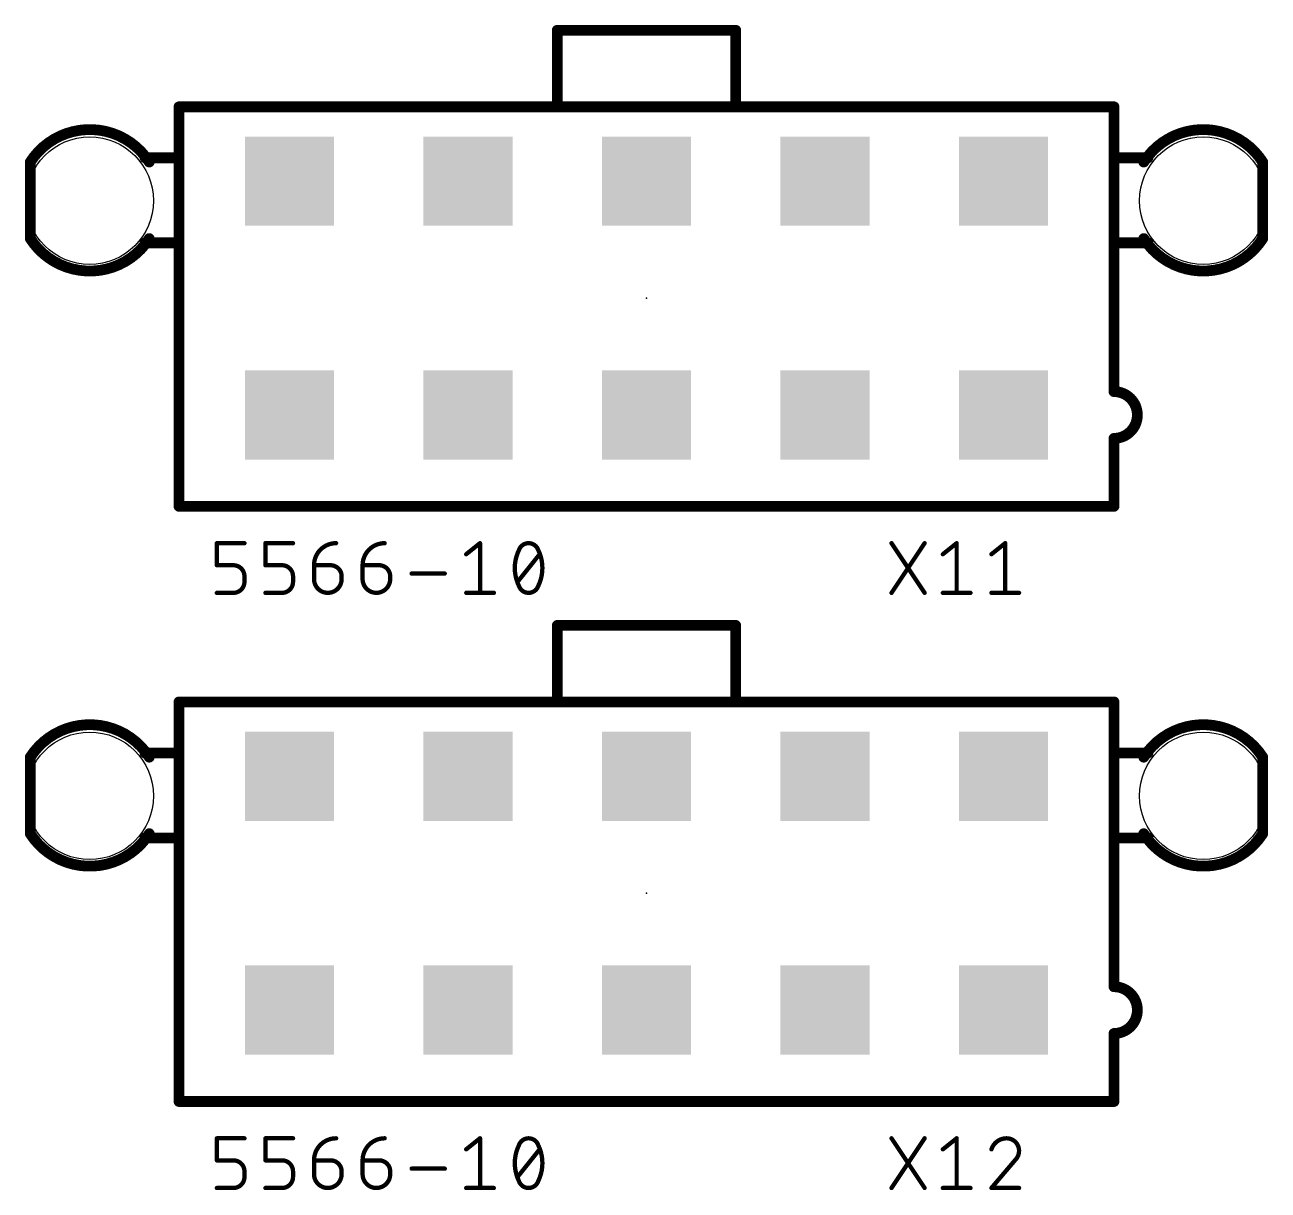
# Model space of a CAD drawing. Extents: x -93 to 210, y -228 to 208.
# Drawn here: x -92.63 to -63.37, y -195.99 to -168.57 of the extents above; entities that cross this region are included whole.
import ezdxf

# ---------------------------------------------------------------- set-up
doc = ezdxf.new("R2010")
doc.units = 0
for name, color, linetype in [('17', 110, 'CONTINUOUS'), ('20', 31, 'CONTINUOUS'), ('21', 253, 'CONTINUOUS'), ('23', 53, 'CONTINUOUS'), ('25', 253, 'CONTINUOUS'), ('27', 253, 'CONTINUOUS')]:
    doc.layers.add(name, color=color, linetype=linetype)

# ---------------------------------------------------------------- blocks, each defined once
blk = doc.blocks.new('SQUAREP')
blk.add_solid([(-0.5, -0.5), (0.5, -0.5), (-0.5, 0.5), (0.5, 0.5)])

msp = doc.modelspace()

# ---------------------------------------------------------------- linework, layer by layer
at = {"layer": '20'}
for centre in [(-91.1, -172.71), (-64.9, -172.71), (-91.1, -186.71), (-64.9, -186.71)]:
    msp.add_circle(centre, 1.5, dxfattribs=at)
at = {"layer": '21', "const_width": 0.254}
for points in [[(-89, -170.5), (-67, -170.5)], [(-89, -179.9), (-89, -170.5)], [(-67, -170.5), (-67, -177.2)], [(-92.5, -171.8), (-92.5, -173.6)], [(-89.8, -171.7), (-89.1, -171.7)], [(-66.2, -171.7), (-66.9, -171.7)], [(-63.5, -173.6), (-63.5, -171.8)], [(-89.8, -173.7), (-89.1, -173.7)], [(-66.2, -173.7), (-66.9, -173.7)], [(-67, -178.3), (-67, -179.9)], [(-67, -179.9), (-89, -179.9)], [(-89, -184.5), (-67, -184.5)], [(-89, -193.9), (-89, -184.5)], [(-67, -184.5), (-67, -191.2)], [(-92.5, -185.8), (-92.5, -187.6)], [(-89.8, -185.7), (-89.1, -185.7)], [(-66.2, -185.7), (-66.9, -185.7)], [(-63.5, -187.6), (-63.5, -185.8)], [(-89.8, -187.7), (-89.1, -187.7)], [(-66.2, -187.7), (-66.9, -187.7)], [(-67, -192.3), (-67, -193.9)], [(-67, -193.9), (-89, -193.9)]]:
    msp.add_lwpolyline(points, dxfattribs=at)
at = {"layer": '21'}
for points, const_width in [([(-89, -170.4365, 1), (-89, -170.5635)], 0.127), ([(-88.9365, -170.5, 1), (-89.0635, -170.5)], 0.127), ([(-66.9365, -170.5, 1), (-67.0635, -170.5)], 0.127), ([(-67, -170.5635, 1), (-67, -170.4365)], 0.127), ([(-89.7, -171.8, 0.546), (-92.5, -171.8)], 0.254), ([(-63.5, -171.8, 0.546), (-66.3, -171.8)], 0.254), ([(-92.4365, -171.8, 1), (-92.5635, -171.8)], 0.127), ([(-92.5534, -171.7657, 1), (-92.4466, -171.8343)], 0.127), ([(-89.8, -171.6365, 1), (-89.8, -171.7635)], 0.127), ([(-89.7534, -171.8343, 1), (-89.6466, -171.7657)], 0.127), ([(-89.1, -171.7635, 1), (-89.1, -171.6365)], 0.127), ([(-66.9, -171.6365, 1), (-66.9, -171.7635)], 0.127), ([(-66.3534, -171.7657, 1), (-66.2466, -171.8343)], 0.127), ([(-66.2, -171.7635, 1), (-66.2, -171.6365)], 0.127), ([(-63.4365, -171.8, 1), (-63.5635, -171.8)], 0.127), ([(-63.5534, -171.8343, 1), (-63.4466, -171.7657)], 0.127), ([(-92.5, -173.6, 0.546), (-89.7, -173.6)], 0.254), ([(-92.4466, -173.5657, 1), (-92.5534, -173.6343)], 0.127), ([(-89.6466, -173.6343, 1), (-89.7534, -173.5657)], 0.127), ([(-66.3, -173.6, 0.546), (-63.5, -173.6)], 0.254), ([(-66.2466, -173.5657, 1), (-66.3534, -173.6343)], 0.127), ([(-63.4466, -173.6343, 1), (-63.5534, -173.5657)], 0.127), ([(-92.5635, -173.6, 1), (-92.4365, -173.6)], 0.127), ([(-89.8, -173.6365, 1), (-89.8, -173.7635)], 0.127), ([(-89.1, -173.7635, 1), (-89.1, -173.6365)], 0.127), ([(-66.9, -173.6365, 1), (-66.9, -173.7635)], 0.127), ([(-66.2, -173.7635, 1), (-66.2, -173.6365)], 0.127), ([(-63.5635, -173.6, 1), (-63.4365, -173.6)], 0.127), ([(-67, -178.3, 1), (-67, -177.2)], 0.254), ([(-67, -177.1365, 1), (-67, -177.2635)], 0.127), ([(-67.0635, -177.2, 1), (-66.9365, -177.2)], 0.127), ([(-66.9365, -178.3, 1), (-67.0635, -178.3)], 0.127), ([(-67, -178.2365, 1), (-67, -178.3635)], 0.127), ([(-89, -179.8365, 1), (-89, -179.9635)], 0.127), ([(-89.0635, -179.9, 1), (-88.9365, -179.9)], 0.127), ([(-67.0635, -179.9, 1), (-66.9365, -179.9)], 0.127), ([(-67, -179.9635, 1), (-67, -179.8365)], 0.127), ([(-89, -184.4365, 1), (-89, -184.5635)], 0.127), ([(-88.9365, -184.5, 1), (-89.0635, -184.5)], 0.127), ([(-66.9365, -184.5, 1), (-67.0635, -184.5)], 0.127), ([(-67, -184.5635, 1), (-67, -184.4365)], 0.127), ([(-89.7, -185.8, 0.546), (-92.5, -185.8)], 0.254), ([(-63.5, -185.8, 0.546), (-66.3, -185.8)], 0.254), ([(-92.4365, -185.8, 1), (-92.5635, -185.8)], 0.127), ([(-92.5534, -185.7657, 1), (-92.4466, -185.8343)], 0.127), ([(-89.8, -185.6365, 1), (-89.8, -185.7635)], 0.127), ([(-89.7534, -185.8343, 1), (-89.6466, -185.7657)], 0.127), ([(-89.1, -185.7635, 1), (-89.1, -185.6365)], 0.127), ([(-66.9, -185.6365, 1), (-66.9, -185.7635)], 0.127), ([(-66.3534, -185.7657, 1), (-66.2466, -185.8343)], 0.127), ([(-66.2, -185.7635, 1), (-66.2, -185.6365)], 0.127), ([(-63.4365, -185.8, 1), (-63.5635, -185.8)], 0.127), ([(-63.5534, -185.8343, 1), (-63.4466, -185.7657)], 0.127), ([(-92.5, -187.6, 0.546), (-89.7, -187.6)], 0.254), ([(-92.4466, -187.5657, 1), (-92.5534, -187.6343)], 0.127), ([(-89.6466, -187.6343, 1), (-89.7534, -187.5657)], 0.127), ([(-66.3, -187.6, 0.546), (-63.5, -187.6)], 0.254), ([(-66.2466, -187.5657, 1), (-66.3534, -187.6343)], 0.127), ([(-63.4466, -187.6343, 1), (-63.5534, -187.5657)], 0.127), ([(-92.5635, -187.6, 1), (-92.4365, -187.6)], 0.127), ([(-89.8, -187.6365, 1), (-89.8, -187.7635)], 0.127), ([(-89.1, -187.7635, 1), (-89.1, -187.6365)], 0.127), ([(-66.9, -187.6365, 1), (-66.9, -187.7635)], 0.127), ([(-66.2, -187.7635, 1), (-66.2, -187.6365)], 0.127), ([(-63.5635, -187.6, 1), (-63.4365, -187.6)], 0.127), ([(-67, -192.3, 1), (-67, -191.2)], 0.254), ([(-67, -191.1365, 1), (-67, -191.2635)], 0.127), ([(-67.0635, -191.2, 1), (-66.9365, -191.2)], 0.127), ([(-66.9365, -192.3, 1), (-67.0635, -192.3)], 0.127), ([(-67, -192.2365, 1), (-67, -192.3635)], 0.127), ([(-89, -193.8365, 1), (-89, -193.9635)], 0.127), ([(-89.0635, -193.9, 1), (-88.9365, -193.9)], 0.127), ([(-67.0635, -193.9, 1), (-66.9365, -193.9)], 0.127), ([(-67, -193.9635, 1), (-67, -193.8365)], 0.127)]:
    msp.add_lwpolyline(points, format="xyb", dxfattribs=dict(at, const_width=const_width))
at = {"layer": '23'}
for p in [(-78, -175), (-78, -189)]:
    msp.add_point(p, dxfattribs=at)
at = {"layer": '25', "const_width": 0.1016}
for points in [[(-72.2342, -181.9342), (-71.4553, -180.7658)], [(-72.2342, -180.7658), (-71.4553, -181.9342)], [(-71.0263, -181.0254), (-70.7017, -180.7658)], [(-70.7017, -180.7658), (-70.7017, -181.9342)], [(-69.8833, -181.0254), (-69.5587, -180.7658)], [(-69.5587, -180.7658), (-69.5587, -181.9342)], [(-71.0263, -181.9342), (-70.3772, -181.9342)], [(-69.8833, -181.9342), (-69.2342, -181.9342)], [(-72.2342, -195.9342), (-71.4553, -194.7658)], [(-72.2342, -194.7658), (-71.4553, -195.9342)], [(-71.0263, -195.0254), (-70.7017, -194.7658)], [(-70.7017, -194.7658), (-70.7017, -195.9342)], [(-69.3316, -195.2851), (-69.8833, -195.9342)], [(-71.0263, -195.9342), (-70.3772, -195.9342)], [(-69.8833, -195.9342), (-69.2342, -195.9342)]]:
    msp.add_lwpolyline(points, dxfattribs=at)
at = {"layer": '25'}
for points, const_width in [([(-72.2131, -180.7517, 1), (-72.2553, -180.7799)], 0.0508), ([(-71.4341, -180.7799, 1), (-71.4764, -180.7517)], 0.0508), ([(-70.6763, -180.7658, 1), (-70.7271, -180.7658)], 0.0508), ([(-70.6859, -180.7856, 1), (-70.7176, -180.746)], 0.0508), ([(-69.5333, -180.7658, 1), (-69.5841, -180.7658)], 0.0508), ([(-69.5429, -180.7856, 1), (-69.5746, -180.746)], 0.0508), ([(-71.0422, -181.0056, 1), (-71.0104, -181.0453)], 0.0508), ([(-69.8992, -181.0056, 1), (-69.8674, -181.0453)], 0.0508), ([(-72.2553, -181.9201, 1), (-72.2131, -181.9483)], 0.0508), ([(-71.4764, -181.9483, 1), (-71.4341, -181.9201)], 0.0508), ([(-71.0263, -181.9088, 1), (-71.0263, -181.9596)], 0.0508), ([(-70.7271, -181.9342, 1), (-70.6763, -181.9342)], 0.0508), ([(-70.3772, -181.9596, 1), (-70.3772, -181.9088)], 0.0508), ([(-69.8833, -181.9088, 1), (-69.8833, -181.9596)], 0.0508), ([(-69.5841, -181.9342, 1), (-69.5333, -181.9342)], 0.0508), ([(-69.2342, -181.9596, 1), (-69.2342, -181.9088)], 0.0508), ([(-72.2131, -194.7517, 1), (-72.2553, -194.7799)], 0.0508), ([(-71.4341, -194.7799, 1), (-71.4764, -194.7517)], 0.0508), ([(-70.6763, -194.7658, 1), (-70.7271, -194.7658)], 0.0508), ([(-70.6859, -194.7856, 1), (-70.7176, -194.746)], 0.0508), ([(-69.5263, -194.7658, 0.3252), (-69.8833, -195.0254)], 0.1016), ([(-69.2342, -195.0579, 0.4142), (-69.5263, -194.7658)], 0.1016), ([(-69.5263, -194.7404, 1), (-69.5263, -194.7912)], 0.0508), ([(-69.5263, -194.7912, 1), (-69.5263, -194.7404)], 0.0508), ([(-71.0422, -195.0056, 1), (-71.0104, -195.0453)], 0.0508), ([(-69.9075, -195.0176, 1), (-69.8591, -195.0333)], 0.0508), ([(-69.3316, -195.2851, 0.2053), (-69.2342, -195.0579)], 0.1016), ([(-69.2088, -195.0579, 1), (-69.2596, -195.0579)], 0.0508), ([(-69.2596, -195.0579, 1), (-69.2088, -195.0579)], 0.0508), ([(-69.3491, -195.2667, 1), (-69.314, -195.3035)], 0.0508), ([(-69.3122, -195.3015, 1), (-69.3509, -195.2686)], 0.0508), ([(-72.2553, -195.9201, 1), (-72.2131, -195.9483)], 0.0508), ([(-71.4764, -195.9483, 1), (-71.4341, -195.9201)], 0.0508), ([(-71.0263, -195.9088, 1), (-71.0263, -195.9596)], 0.0508), ([(-70.7271, -195.9342, 1), (-70.6763, -195.9342)], 0.0508), ([(-70.3772, -195.9596, 1), (-70.3772, -195.9088)], 0.0508), ([(-69.8833, -195.9088, 1), (-69.8833, -195.9596)], 0.0508), ([(-69.9026, -195.9177, 1), (-69.8639, -195.9507)], 0.0508), ([(-69.2342, -195.9596, 1), (-69.2342, -195.9088)], 0.0508)]:
    msp.add_lwpolyline(points, format="xyb", dxfattribs=dict(at, const_width=const_width))
at = {"layer": '27'}
for points, const_width in [([(-80.1, -168.7), (-75.9, -168.7)], 0.254), ([(-80.1, -168.7), (-80.1, -170.4)], 0.254), ([(-75.9, -168.7), (-75.9, -170.4)], 0.254), ([(-88.1092, -181.2851), (-88.1092, -180.7658)], 0.1016), ([(-88.1092, -180.7658), (-87.4601, -180.7658)], 0.1016), ([(-86.9662, -181.2851), (-86.9662, -180.7658)], 0.1016), ([(-86.9662, -180.7658), (-86.3171, -180.7658)], 0.1016), ([(-82.2418, -181.0254), (-81.9173, -180.7658)], 0.1016), ([(-81.9173, -180.7658), (-81.9173, -181.9342)], 0.1016), ([(-81.0339, -181.6746), (-80.5146, -181.0254)], 0.1016), ([(-87.7197, -181.2851), (-88.1092, -181.2851)], 0.1016), ([(-86.5767, -181.2851), (-86.9662, -181.2851)], 0.1016), ([(-85.8232, -181.2851), (-85.4337, -181.2851)], 0.1016), ([(-85.8232, -181.6096), (-85.8232, -181.2851)], 0.1016), ([(-84.6802, -181.2851), (-84.2907, -181.2851)], 0.1016), ([(-84.6802, -181.6096), (-84.6802, -181.2851)], 0.1016), ([(-87.4601, -181.6746), (-87.4601, -181.5447)], 0.1016), ([(-86.3171, -181.6746), (-86.3171, -181.5447)], 0.1016), ([(-85.1741, -181.5447), (-85.1741, -181.6096)], 0.1016), ([(-84.0311, -181.5447), (-84.0311, -181.6096)], 0.1016), ([(-83.5259, -181.4798), (-82.747, -181.4798)], 0.1016), ([(-88.1092, -181.9342), (-87.7197, -181.9342)], 0.1016), ([(-86.9662, -181.9342), (-86.5767, -181.9342)], 0.1016), ([(-82.2418, -181.9342), (-81.5927, -181.9342)], 0.1016), ([(-80.1, -182.7), (-75.9, -182.7)], 0.254), ([(-80.1, -182.7), (-80.1, -184.4)], 0.254), ([(-75.9, -182.7), (-75.9, -184.4)], 0.254), ([(-88.1092, -195.2851), (-88.1092, -194.7658)], 0.1016), ([(-88.1092, -194.7658), (-87.4601, -194.7658)], 0.1016), ([(-86.9662, -195.2851), (-86.9662, -194.7658)], 0.1016), ([(-86.9662, -194.7658), (-86.3171, -194.7658)], 0.1016), ([(-82.2418, -195.0254), (-81.9173, -194.7658)], 0.1016), ([(-81.9173, -194.7658), (-81.9173, -195.9342)], 0.1016), ([(-81.0339, -195.6746), (-80.5146, -195.0254)], 0.1016), ([(-87.7197, -195.2851), (-88.1092, -195.2851)], 0.1016), ([(-86.5767, -195.2851), (-86.9662, -195.2851)], 0.1016), ([(-85.8232, -195.2851), (-85.4337, -195.2851)], 0.1016), ([(-85.8232, -195.6096), (-85.8232, -195.2851)], 0.1016), ([(-84.6802, -195.2851), (-84.2907, -195.2851)], 0.1016), ([(-84.6802, -195.6096), (-84.6802, -195.2851)], 0.1016), ([(-87.4601, -195.6746), (-87.4601, -195.5447)], 0.1016), ([(-86.3171, -195.6746), (-86.3171, -195.5447)], 0.1016), ([(-85.1741, -195.5447), (-85.1741, -195.6096)], 0.1016), ([(-84.0311, -195.5447), (-84.0311, -195.6096)], 0.1016), ([(-83.5259, -195.4798), (-82.747, -195.4798)], 0.1016), ([(-88.1092, -195.9342), (-87.7197, -195.9342)], 0.1016), ([(-86.9662, -195.9342), (-86.5767, -195.9342)], 0.1016), ([(-82.2418, -195.9342), (-81.5927, -195.9342)], 0.1016)]:
    msp.add_lwpolyline(points, dxfattribs=dict(at, const_width=const_width))
for points, const_width in [([(-80.1, -168.6365, 1), (-80.1, -168.7635)], 0.127), ([(-80.0365, -168.7, 1), (-80.1635, -168.7)], 0.127), ([(-75.8365, -168.7, 1), (-75.9635, -168.7)], 0.127), ([(-75.9, -168.7635, 1), (-75.9, -168.6365)], 0.127), ([(-80.1635, -170.4, 1), (-80.0365, -170.4)], 0.127), ([(-75.9635, -170.4, 1), (-75.8365, -170.4)], 0.127), ([(-88.0838, -180.7658, 1), (-88.1346, -180.7658)], 0.0508), ([(-88.1092, -180.7404, 1), (-88.1092, -180.7912)], 0.0508), ([(-87.4601, -180.7912, 1), (-87.4601, -180.7404)], 0.0508), ([(-86.9408, -180.7658, 1), (-86.9916, -180.7658)], 0.0508), ([(-86.9662, -180.7404, 1), (-86.9662, -180.7912)], 0.0508), ([(-86.3171, -180.7912, 1), (-86.3171, -180.7404)], 0.0508), ([(-85.3039, -180.7658, 0.4142), (-85.8232, -181.2851)], 0.1016), ([(-85.3039, -180.7912, 1), (-85.3039, -180.7404)], 0.0508), ([(-84.1609, -180.7658, 0.4142), (-84.6802, -181.2851)], 0.1016), ([(-84.1609, -180.7912, 1), (-84.1609, -180.7404)], 0.0508), ([(-81.8919, -180.7658, 1), (-81.9427, -180.7658)], 0.0508), ([(-81.9014, -180.7856, 1), (-81.9331, -180.746)], 0.0508), ([(-80.7743, -180.7658, 0.3205), (-81.0015, -180.9281)], 0.1016), ([(-80.5471, -180.9281, 0.3205), (-80.7743, -180.7658)], 0.1016), ([(-80.7743, -180.7404, 1), (-80.7743, -180.7912)], 0.0508), ([(-80.7743, -180.7912, 1), (-80.7743, -180.7404)], 0.0508), ([(-82.2577, -181.0056, 1), (-82.2259, -181.0453)], 0.0508), ([(-81.0015, -180.9281, 0.1139), (-81.0988, -181.35)], 0.1016), ([(-81.0255, -180.9198, 1), (-80.9774, -180.9363)], 0.0508), ([(-80.9786, -180.9392, 1), (-81.0243, -180.9169)], 0.0508), ([(-80.5242, -180.9169, 1), (-80.5699, -180.9392)], 0.0508), ([(-80.4497, -181.35, 0.1139), (-80.5471, -180.9281)], 0.1016), ([(-80.5711, -180.9363, 1), (-80.523, -180.9198)], 0.0508), ([(-80.4948, -181.0413, 1), (-80.5344, -181.0096)], 0.0508), ([(-88.1092, -181.2597, 1), (-88.1092, -181.3105)], 0.0508), ([(-88.1346, -181.2851, 1), (-88.0838, -181.2851)], 0.0508), ([(-87.4601, -181.5447, 0.4142), (-87.7197, -181.2851)], 0.1016), ([(-87.7197, -181.2597, 1), (-87.7197, -181.3105)], 0.0508), ([(-87.7197, -181.3105, 1), (-87.7197, -181.2597)], 0.0508), ([(-86.9662, -181.2597, 1), (-86.9662, -181.3105)], 0.0508), ([(-86.9916, -181.2851, 1), (-86.9408, -181.2851)], 0.0508), ([(-86.3171, -181.5447, 0.4142), (-86.5767, -181.2851)], 0.1016), ([(-86.5767, -181.2597, 1), (-86.5767, -181.3105)], 0.0508), ([(-86.5767, -181.3105, 1), (-86.5767, -181.2597)], 0.0508), ([(-85.8232, -181.2597, 1), (-85.8232, -181.3105)], 0.0508), ([(-85.7978, -181.2851, 1), (-85.8486, -181.2851)], 0.0508), ([(-85.8486, -181.2851, 1), (-85.7978, -181.2851)], 0.0508), ([(-85.1741, -181.5447, 0.4142), (-85.4337, -181.2851)], 0.1016), ([(-85.4337, -181.2597, 1), (-85.4337, -181.3105)], 0.0508), ([(-85.4337, -181.3105, 1), (-85.4337, -181.2597)], 0.0508), ([(-84.6802, -181.2597, 1), (-84.6802, -181.3105)], 0.0508), ([(-84.6548, -181.2851, 1), (-84.7056, -181.2851)], 0.0508), ([(-84.7056, -181.2851, 1), (-84.6548, -181.2851)], 0.0508), ([(-84.0311, -181.5447, 0.4142), (-84.2907, -181.2851)], 0.1016), ([(-84.2907, -181.2597, 1), (-84.2907, -181.3105)], 0.0508), ([(-84.2907, -181.3105, 1), (-84.2907, -181.2597)], 0.0508), ([(-81.0988, -181.35, 0.1139), (-81.0015, -181.7719)], 0.1016), ([(-81.0734, -181.35, 1), (-81.1242, -181.35)], 0.0508), ([(-81.1242, -181.35, 1), (-81.0734, -181.35)], 0.0508), ([(-80.5471, -181.7719, 0.1139), (-80.4497, -181.35)], 0.1016), ([(-80.4243, -181.35, 1), (-80.4751, -181.35)], 0.0508), ([(-80.4751, -181.35, 1), (-80.4243, -181.35)], 0.0508), ([(-87.7197, -181.9342, 0.4142), (-87.4601, -181.6746)], 0.1016), ([(-87.4347, -181.5447, 1), (-87.4855, -181.5447)], 0.0508), ([(-87.4855, -181.5447, 1), (-87.4347, -181.5447)], 0.0508), ([(-87.4347, -181.6746, 1), (-87.4855, -181.6746)], 0.0508), ([(-87.4855, -181.6746, 1), (-87.4347, -181.6746)], 0.0508), ([(-86.5767, -181.9342, 0.4142), (-86.3171, -181.6746)], 0.1016), ([(-86.2917, -181.5447, 1), (-86.3425, -181.5447)], 0.0508), ([(-86.3425, -181.5447, 1), (-86.2917, -181.5447)], 0.0508), ([(-86.2917, -181.6746, 1), (-86.3425, -181.6746)], 0.0508), ([(-86.3425, -181.6746, 1), (-86.2917, -181.6746)], 0.0508), ([(-85.8232, -181.6096, 1), (-85.1741, -181.6096)], 0.1016), ([(-85.7978, -181.6096, 1), (-85.8486, -181.6096)], 0.0508), ([(-85.8486, -181.6096, 1), (-85.7978, -181.6096)], 0.0508), ([(-85.1487, -181.5447, 1), (-85.1995, -181.5447)], 0.0508), ([(-85.1995, -181.5447, 1), (-85.1487, -181.5447)], 0.0508), ([(-85.1487, -181.6096, 1), (-85.1995, -181.6096)], 0.0508), ([(-85.1995, -181.6096, 1), (-85.1487, -181.6096)], 0.0508), ([(-84.6802, -181.6096, 1), (-84.0311, -181.6096)], 0.1016), ([(-84.6548, -181.6096, 1), (-84.7056, -181.6096)], 0.0508), ([(-84.7056, -181.6096, 1), (-84.6548, -181.6096)], 0.0508), ([(-84.0057, -181.5447, 1), (-84.0565, -181.5447)], 0.0508), ([(-84.0565, -181.5447, 1), (-84.0057, -181.5447)], 0.0508), ([(-84.0057, -181.6096, 1), (-84.0565, -181.6096)], 0.0508), ([(-84.0565, -181.6096, 1), (-84.0057, -181.6096)], 0.0508), ([(-83.5259, -181.4544, 1), (-83.5259, -181.5052)], 0.0508), ([(-82.747, -181.5052, 1), (-82.747, -181.4544)], 0.0508), ([(-81.0537, -181.6587, 1), (-81.0141, -181.6904)], 0.0508), ([(-88.1092, -181.9088, 1), (-88.1092, -181.9596)], 0.0508), ([(-87.7197, -181.9088, 1), (-87.7197, -181.9596)], 0.0508), ([(-87.7197, -181.9596, 1), (-87.7197, -181.9088)], 0.0508), ([(-86.9662, -181.9088, 1), (-86.9662, -181.9596)], 0.0508), ([(-86.5767, -181.9088, 1), (-86.5767, -181.9596)], 0.0508), ([(-86.5767, -181.9596, 1), (-86.5767, -181.9088)], 0.0508), ([(-82.2418, -181.9088, 1), (-82.2418, -181.9596)], 0.0508), ([(-81.9427, -181.9342, 1), (-81.8919, -181.9342)], 0.0508), ([(-81.5927, -181.9596, 1), (-81.5927, -181.9088)], 0.0508), ([(-81.0015, -181.7719, 0.3205), (-80.7743, -181.9342)], 0.1016), ([(-80.9774, -181.7637, 1), (-81.0255, -181.7802)], 0.0508), ([(-81.0243, -181.7831, 1), (-80.9786, -181.7608)], 0.0508), ([(-80.7743, -181.9342, 0.3205), (-80.5471, -181.7719)], 0.1016), ([(-80.7743, -181.9088, 1), (-80.7743, -181.9596)], 0.0508), ([(-80.7743, -181.9596, 1), (-80.7743, -181.9088)], 0.0508), ([(-80.5699, -181.7608, 1), (-80.5242, -181.7831)], 0.0508), ([(-80.523, -181.7802, 1), (-80.5711, -181.7637)], 0.0508), ([(-80.1, -182.6365, 1), (-80.1, -182.7635)], 0.127), ([(-80.0365, -182.7, 1), (-80.1635, -182.7)], 0.127), ([(-75.8365, -182.7, 1), (-75.9635, -182.7)], 0.127), ([(-75.9, -182.7635, 1), (-75.9, -182.6365)], 0.127), ([(-80.1635, -184.4, 1), (-80.0365, -184.4)], 0.127), ([(-75.9635, -184.4, 1), (-75.8365, -184.4)], 0.127), ([(-88.0838, -194.7658, 1), (-88.1346, -194.7658)], 0.0508), ([(-88.1092, -194.7404, 1), (-88.1092, -194.7912)], 0.0508), ([(-87.4601, -194.7912, 1), (-87.4601, -194.7404)], 0.0508), ([(-86.9408, -194.7658, 1), (-86.9916, -194.7658)], 0.0508), ([(-86.9662, -194.7404, 1), (-86.9662, -194.7912)], 0.0508), ([(-86.3171, -194.7912, 1), (-86.3171, -194.7404)], 0.0508), ([(-85.3039, -194.7658, 0.4142), (-85.8232, -195.2851)], 0.1016), ([(-85.3039, -194.7912, 1), (-85.3039, -194.7404)], 0.0508), ([(-84.1609, -194.7658, 0.4142), (-84.6802, -195.2851)], 0.1016), ([(-84.1609, -194.7912, 1), (-84.1609, -194.7404)], 0.0508), ([(-81.8919, -194.7658, 1), (-81.9427, -194.7658)], 0.0508), ([(-81.9014, -194.7856, 1), (-81.9331, -194.746)], 0.0508), ([(-80.7743, -194.7658, 0.3205), (-81.0015, -194.9281)], 0.1016), ([(-80.5471, -194.9281, 0.3205), (-80.7743, -194.7658)], 0.1016), ([(-80.7743, -194.7404, 1), (-80.7743, -194.7912)], 0.0508), ([(-80.7743, -194.7912, 1), (-80.7743, -194.7404)], 0.0508), ([(-82.2577, -195.0056, 1), (-82.2259, -195.0453)], 0.0508), ([(-81.0015, -194.9281, 0.1139), (-81.0988, -195.35)], 0.1016), ([(-81.0255, -194.9198, 1), (-80.9774, -194.9363)], 0.0508), ([(-80.9786, -194.9392, 1), (-81.0243, -194.9169)], 0.0508), ([(-80.5242, -194.9169, 1), (-80.5699, -194.9392)], 0.0508), ([(-80.4497, -195.35, 0.1139), (-80.5471, -194.9281)], 0.1016), ([(-80.5711, -194.9363, 1), (-80.523, -194.9198)], 0.0508), ([(-80.4948, -195.0413, 1), (-80.5344, -195.0096)], 0.0508), ([(-88.1092, -195.2597, 1), (-88.1092, -195.3105)], 0.0508), ([(-88.1346, -195.2851, 1), (-88.0838, -195.2851)], 0.0508), ([(-87.4601, -195.5447, 0.4142), (-87.7197, -195.2851)], 0.1016), ([(-87.7197, -195.2597, 1), (-87.7197, -195.3105)], 0.0508), ([(-87.7197, -195.3105, 1), (-87.7197, -195.2597)], 0.0508), ([(-86.9662, -195.2597, 1), (-86.9662, -195.3105)], 0.0508), ([(-86.9916, -195.2851, 1), (-86.9408, -195.2851)], 0.0508), ([(-86.3171, -195.5447, 0.4142), (-86.5767, -195.2851)], 0.1016), ([(-86.5767, -195.2597, 1), (-86.5767, -195.3105)], 0.0508), ([(-86.5767, -195.3105, 1), (-86.5767, -195.2597)], 0.0508), ([(-85.8232, -195.2597, 1), (-85.8232, -195.3105)], 0.0508), ([(-85.7978, -195.2851, 1), (-85.8486, -195.2851)], 0.0508), ([(-85.8486, -195.2851, 1), (-85.7978, -195.2851)], 0.0508), ([(-85.1741, -195.5447, 0.4142), (-85.4337, -195.2851)], 0.1016), ([(-85.4337, -195.2597, 1), (-85.4337, -195.3105)], 0.0508), ([(-85.4337, -195.3105, 1), (-85.4337, -195.2597)], 0.0508), ([(-84.6802, -195.2597, 1), (-84.6802, -195.3105)], 0.0508), ([(-84.6548, -195.2851, 1), (-84.7056, -195.2851)], 0.0508), ([(-84.7056, -195.2851, 1), (-84.6548, -195.2851)], 0.0508), ([(-84.0311, -195.5447, 0.4142), (-84.2907, -195.2851)], 0.1016), ([(-84.2907, -195.2597, 1), (-84.2907, -195.3105)], 0.0508), ([(-84.2907, -195.3105, 1), (-84.2907, -195.2597)], 0.0508), ([(-81.0988, -195.35, 0.1139), (-81.0015, -195.7719)], 0.1016), ([(-81.0734, -195.35, 1), (-81.1242, -195.35)], 0.0508), ([(-81.1242, -195.35, 1), (-81.0734, -195.35)], 0.0508), ([(-80.5471, -195.7719, 0.1139), (-80.4497, -195.35)], 0.1016), ([(-80.4243, -195.35, 1), (-80.4751, -195.35)], 0.0508), ([(-80.4751, -195.35, 1), (-80.4243, -195.35)], 0.0508), ([(-87.7197, -195.9342, 0.4142), (-87.4601, -195.6746)], 0.1016), ([(-87.4347, -195.5447, 1), (-87.4855, -195.5447)], 0.0508), ([(-87.4855, -195.5447, 1), (-87.4347, -195.5447)], 0.0508), ([(-87.4347, -195.6746, 1), (-87.4855, -195.6746)], 0.0508), ([(-87.4855, -195.6746, 1), (-87.4347, -195.6746)], 0.0508), ([(-86.5767, -195.9342, 0.4142), (-86.3171, -195.6746)], 0.1016), ([(-86.2917, -195.5447, 1), (-86.3425, -195.5447)], 0.0508), ([(-86.3425, -195.5447, 1), (-86.2917, -195.5447)], 0.0508), ([(-86.2917, -195.6746, 1), (-86.3425, -195.6746)], 0.0508), ([(-86.3425, -195.6746, 1), (-86.2917, -195.6746)], 0.0508), ([(-85.8232, -195.6096, 1), (-85.1741, -195.6096)], 0.1016), ([(-85.7978, -195.6096, 1), (-85.8486, -195.6096)], 0.0508), ([(-85.8486, -195.6096, 1), (-85.7978, -195.6096)], 0.0508), ([(-85.1487, -195.5447, 1), (-85.1995, -195.5447)], 0.0508), ([(-85.1995, -195.5447, 1), (-85.1487, -195.5447)], 0.0508), ([(-85.1487, -195.6096, 1), (-85.1995, -195.6096)], 0.0508), ([(-85.1995, -195.6096, 1), (-85.1487, -195.6096)], 0.0508), ([(-84.6802, -195.6096, 1), (-84.0311, -195.6096)], 0.1016), ([(-84.6548, -195.6096, 1), (-84.7056, -195.6096)], 0.0508), ([(-84.7056, -195.6096, 1), (-84.6548, -195.6096)], 0.0508), ([(-84.0057, -195.5447, 1), (-84.0565, -195.5447)], 0.0508), ([(-84.0565, -195.5447, 1), (-84.0057, -195.5447)], 0.0508), ([(-84.0057, -195.6096, 1), (-84.0565, -195.6096)], 0.0508), ([(-84.0565, -195.6096, 1), (-84.0057, -195.6096)], 0.0508), ([(-83.5259, -195.4544, 1), (-83.5259, -195.5052)], 0.0508), ([(-82.747, -195.5052, 1), (-82.747, -195.4544)], 0.0508), ([(-81.0537, -195.6587, 1), (-81.0141, -195.6904)], 0.0508), ([(-88.1092, -195.9088, 1), (-88.1092, -195.9596)], 0.0508), ([(-87.7197, -195.9088, 1), (-87.7197, -195.9596)], 0.0508), ([(-87.7197, -195.9596, 1), (-87.7197, -195.9088)], 0.0508), ([(-86.9662, -195.9088, 1), (-86.9662, -195.9596)], 0.0508), ([(-86.5767, -195.9088, 1), (-86.5767, -195.9596)], 0.0508), ([(-86.5767, -195.9596, 1), (-86.5767, -195.9088)], 0.0508), ([(-82.2418, -195.9088, 1), (-82.2418, -195.9596)], 0.0508), ([(-81.9427, -195.9342, 1), (-81.8919, -195.9342)], 0.0508), ([(-81.5927, -195.9596, 1), (-81.5927, -195.9088)], 0.0508), ([(-81.0015, -195.7719, 0.3205), (-80.7743, -195.9342)], 0.1016), ([(-80.9774, -195.7637, 1), (-81.0255, -195.7802)], 0.0508), ([(-81.0243, -195.7831, 1), (-80.9786, -195.7608)], 0.0508), ([(-80.7743, -195.9342, 0.3205), (-80.5471, -195.7719)], 0.1016), ([(-80.7743, -195.9088, 1), (-80.7743, -195.9596)], 0.0508), ([(-80.7743, -195.9596, 1), (-80.7743, -195.9088)], 0.0508), ([(-80.5699, -195.7608, 1), (-80.5242, -195.7831)], 0.0508), ([(-80.523, -195.7802, 1), (-80.5711, -195.7637)], 0.0508)]:
    msp.add_lwpolyline(points, format="xyb", dxfattribs=dict(at, const_width=const_width))

# ---------------------------------------------------------------- block references
at = {"layer": '17', "xscale": 2.1, "yscale": 2.1}
for p in [(-86.4, -172.25), (-86.4, -172.25), (-82.2, -172.25), (-82.2, -172.25), (-78, -172.25), (-78, -172.25), (-73.8, -172.25), (-73.8, -172.25), (-69.6, -172.25), (-69.6, -172.25), (-86.4, -177.75), (-86.4, -177.75), (-82.2, -177.75), (-82.2, -177.75), (-78, -177.75), (-78, -177.75), (-73.8, -177.75), (-73.8, -177.75), (-69.6, -177.75), (-69.6, -177.75), (-86.4, -186.25), (-86.4, -186.25), (-82.2, -186.25), (-82.2, -186.25), (-78, -186.25), (-78, -186.25), (-73.8, -186.25), (-73.8, -186.25), (-69.6, -186.25), (-69.6, -186.25), (-86.4, -191.75), (-86.4, -191.75), (-82.2, -191.75), (-82.2, -191.75), (-78, -191.75), (-78, -191.75), (-73.8, -191.75), (-73.8, -191.75), (-69.6, -191.75), (-69.6, -191.75)]:
    msp.add_blockref('SQUAREP', p, dxfattribs=at)

doc.saveas('drawing.dxf')
